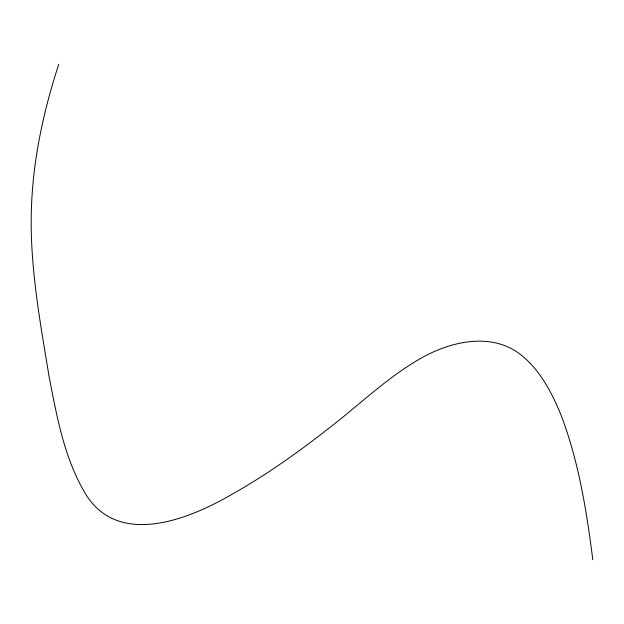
<?xml version="1.0" encoding="UTF-8"?>
<svg xmlns="http://www.w3.org/2000/svg" width="624" height="624" viewBox="0 0 624 624"><rect width="100%" height="100%" fill="white"/><g stroke="black" fill="none" stroke-linecap="round" stroke-linejoin="round"><path stroke-width="0.94" d="M58.757 64.217C46.621 101.556 37.424 139.971 33.407 179.072A436.48 436.48 0 0 0 31.2 226.699C31.769 276.923 40.864 326.508 48.984 375.921C56.527 414.944 63.625 455.255 83.429 490.269C115.206 548.636 187.294 520.26 231.137 494.777C266.471 474.997 299.512 451.378 331.305 426.356C362.029 402.542 390.211 374.845 424.64 356.226C453.227 341.016 491.369 332.881 519.41 353.683C540.088 369.369 552.209 393.253 561.717 416.809C578.869 462.696 586.685 511.376 592.8 559.783"/></g></svg>
